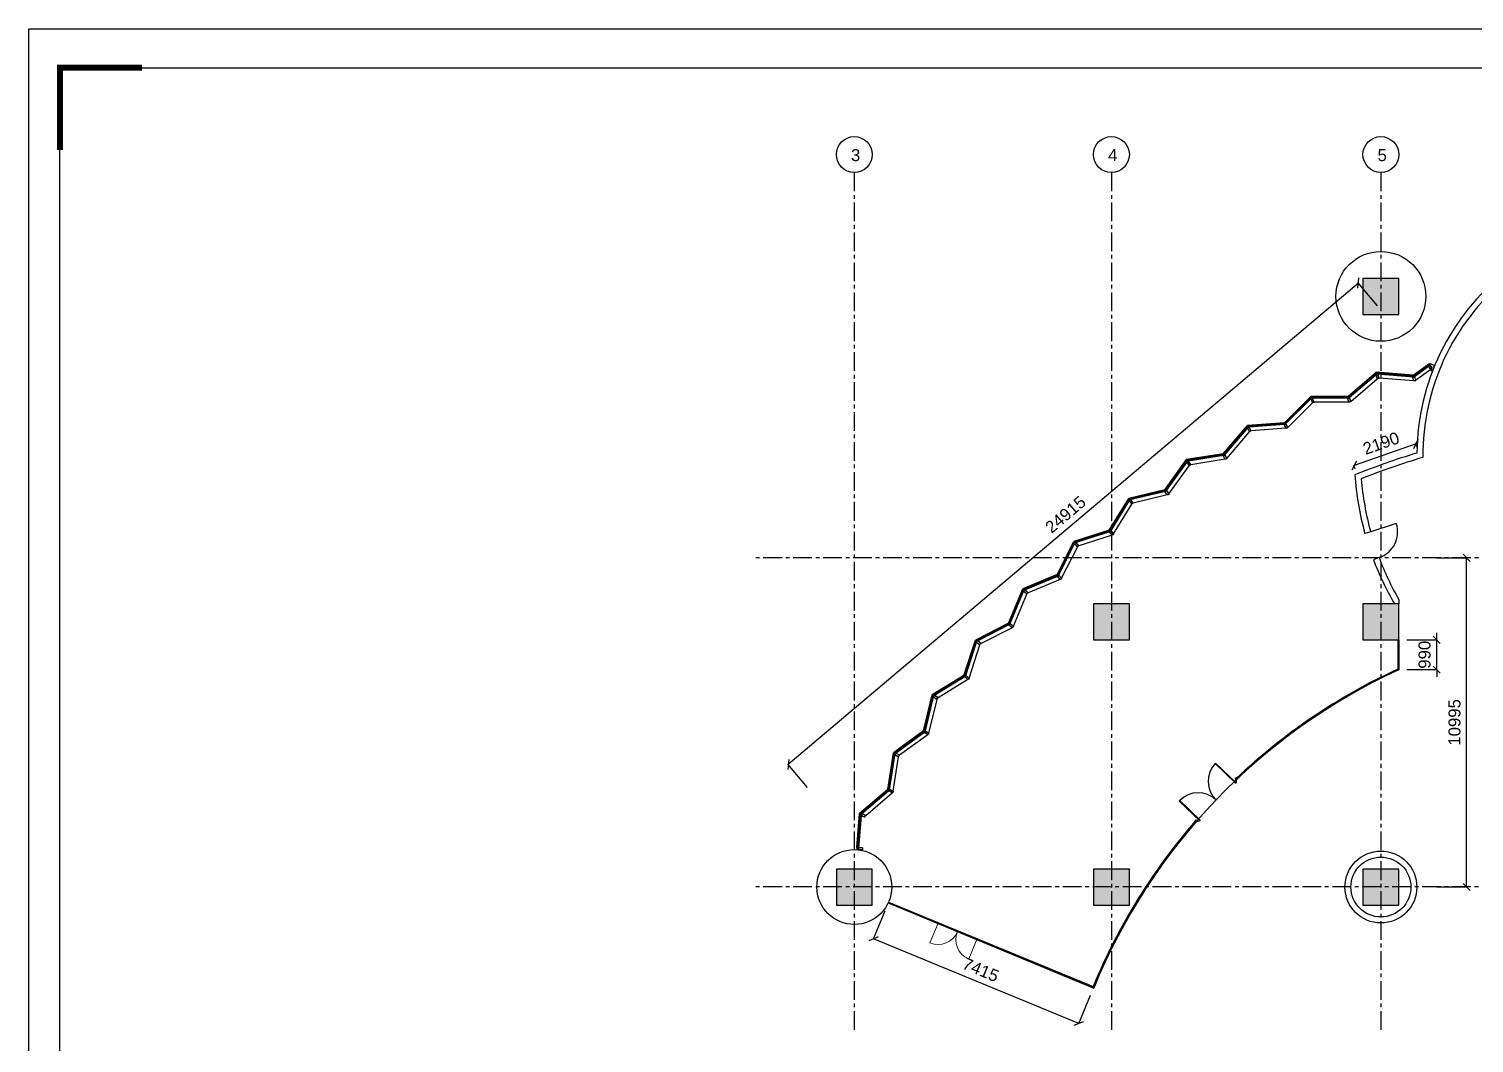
# Model space of a CAD drawing. Header units: inches. Extents: x -102256 to -29680, y -30044 to 21277.
# Drawn here: x -102256 to -54001, y -12592 to 21277 of the extents above; entities that cross this region are included whole.
import ezdxf

# ---------------------------------------------------------------- set-up
doc = ezdxf.new("R2010")
doc.units = ezdxf.units.IN
doc.header["$MEASUREMENT"] = 0
doc.linetypes.add('CENTER', pattern=[2, 1.25, -0.25, 0.25, -0.25])
for name, color, linetype in [('DIM', 3, 'Continuous'), ('DIM TEXT', 7, 'Continuous'), ('HS-CURVE-PAVE-JNT', 1, 'Continuous'), ('L02-WAL', 3, 'Continuous'), ('L02-WIN', 7, 'Continuous'), ('P_门', 8, 'Continuous'), ('WALL', 255, 'Continuous'), ('轴线', 10, 'CENTER')]:
    doc.layers.add(name, color=color, linetype=linetype)
doc.layers.add('家具', color=3, linetype='Continuous', lineweight=5)
doc.styles.get("Standard").update_dxf_attribs({"font": 'arial.ttf'})
doc.dimstyles.new('DIM-200MM', dxfattribs={"dimscale": 2, "dimtxt": 200, "dimasz": 120, "dimexe": 10, "dimexo": 100, "dimgap": 100, "dimtad": 1, "dimdec": 0, "dimrnd": 5, "dimzin": 1, "dimdsep": 46, "dimtxsty": 'Standard', "dimblk": 'OBLIQUE', "dimcen": 0.5, "dimdle": 1, "dimclrd": 3, "dimclre": 256, "dimclrt": 7, "dimaunit": 1, "dimadec": 0, "dimazin": 0, "dimtfac": 1, "dimtdec": 0, "dimtix": 1, "dimtmove": 2, "dimatfit": 3, "dimfxl": 500, "dimfxlon": 1, "dimtolj": 1, "dimtzin": 1, "dimarcsym": 0})

# ---------------------------------------------------------------- blocks, each defined once
blk = doc.blocks.new('CW')
at = {"layer": 'L02-WAL', "color": 4}
for p, q in [((-1106, 663), (-32, 218)), ((1106, 663), (32, 218)), ((-1146, 475), (0, 0)), ((1146, 475), (0, 0))]:
    blk.add_line(p, q, dxfattribs=at)
for points in [[(1106, 663), (1138, 676), (1170, 665), (1176, 524), (1144, 535), (1112, 522), (1106, 663)], [(32, 218), (0, 205), (-32, 218), (-32, 74), (0, 61), (32, 74), (32, 218)]]:
    blk.add_lwpolyline(points, dxfattribs=at)
for points in [[(1110, 661), (1138, 673), (1168, 663), (1173, 528), (1143, 538), (1115, 526)], [(29, 213), (0, 201), (-29, 213), (-29, 76), (0, 64), (29, 76)]]:
    blk.add_lwpolyline(points, close=True, dxfattribs=at)
at = {"layer": 'L02-WIN', "color": 4}
for p, q in [((0, 21), (-1145, 495)), ((-1139, 518), (-1136, 524)), ((-8, 50), (-1139, 518)), ((-1139, 498), (-1132, 516)), ((-8, 29), (-1139, 498)), ((-6, 35), (-1137, 504)), ((-6, 55), (-1136, 524)), ((-1133, 523), (-1131, 529)), ((-1123, 498), (-1118, 510)), ((-1112, 522), (-32, 74)), ((0, 21), (1145, 495)), ((6, 55), (1136, 524)), ((6, 35), (1137, 504)), ((8, 50), (1139, 518)), ((8, 29), (1139, 498)), ((1112, 522), (32, 74)), ((1123, 498), (1118, 510)), ((1133, 523), (1131, 529)), ((1139, 498), (1132, 516)), ((1139, 518), (1136, 524)), ((-22, 56), (-27, 44)), ((-16, 60), (-14, 66)), ((-6, 55), (-13, 38)), ((-8, 29), (-6, 35)), ((6, 55), (13, 38)), ((8, 29), (6, 35)), ((16, 60), (14, 66)), ((22, 56), (27, 44))]:
    blk.add_line(p, q, dxfattribs=at)
for centre, radius in [((1144, 512), 8), ((0, 44), 9)]:
    blk.add_circle(centre, radius, dxfattribs=at)
for centre, radius, start, end in [((-1105, 517), 8.62, 150.7037, 204.7963), ((1105, 517), 8.62, 335.2037, 29.2963), ((1145, 493), 7.73, 46.782, 137.718), ((-37, 70), 6.21, 322.4254, 37.5746), ((0, 14), 17, 62.4806, 117.5194), ((37, 70), 6.21, 142.4254, 217.5746)]:
    blk.add_arc(centre, radius, start, end, dxfattribs=at)
blk = doc.blocks.new('_Oblique')
at = {"color": 0, "linetype": 'ByBlock', "lineweight": -2}
blk.add_line((-0.5, -0.5), (0.5, 0.5), dxfattribs=at)
blk = doc.blocks.new('*D21')
at = {"layer": 'DEFPOINTS', "color": 0, "transparency": 16777216}
for p in [(-73565, -7913), (-74057, -9107), (-66709, -10739)]:
    blk.add_point(p, dxfattribs=at)
at = {"layer": 'DIM', "lineweight": -2, "transparency": 16777216}
for p, q in [((-73676, -8182), (-74064, -9125)), ((-66820, -11008), (-67209, -11951))]:
    blk.add_line(p, q, dxfattribs=at)
at = {"layer": 'DIM', "color": 3, "lineweight": -2, "transparency": 16777216}
blk.add_line((-67199, -11934), (-74059, -9106), dxfattribs=at)
at = {"layer": 'DIM', "color": 3, "lineweight": -2, "transparency": 16777216, "xscale": 240, "yscale": 240, "zscale": 240}
for p, rotation in [((-74057, -9107), 157.5975767325833), ((-67201, -11933), 337.5975767325833)]:
    blk.add_blockref('_Oblique', p, dxfattribs=dict(at, rotation=rotation))
at = {"layer": 'DIM', "color": 7, "transparency": 16777216, "insert": (-70475, -10146), "char_height": 400, "attachment_point": 5, "rotation": 337.5976}
blk.add_mtext('\\A1;7415', dxfattribs=at)
blk = doc.blocks.new('*D22')
at = {"layer": 'DEFPOINTS', "color": 0, "transparency": 16777216}
for p in [(-56513, 873), (-55250, 873), (-56523, -119)]:
    blk.add_point(p, dxfattribs=at)
at = {"layer": 'DIM', "color": 3, "lineweight": -2, "transparency": 16777216}
for p, q in [((-55250, 873), (-55250, 1113)), ((-55250, -119), (-55250, 873)), ((-55250, -119), (-55250, -359))]:
    blk.add_line(p, q, dxfattribs=at)
at = {"layer": 'DIM', "lineweight": -2, "transparency": 16777216}
for p, q in [((-56250, 873), (-55230, 873)), ((-56250, -119), (-55230, -119))]:
    blk.add_line(p, q, dxfattribs=at)
at = {"layer": 'DIM', "color": 3, "lineweight": -2, "transparency": 16777216, "xscale": 240, "yscale": 240, "zscale": 240}
for p, rotation in [((-55250, 873), 270), ((-55250, -119), 90)]:
    blk.add_blockref('_Oblique', p, dxfattribs=dict(at, rotation=rotation))
at = {"layer": 'DIM', "color": 7, "transparency": 16777216, "insert": (-55654, 377), "char_height": 400, "attachment_point": 5, "rotation": 90}
blk.add_mtext('\\A1;990', dxfattribs=at)
blk = doc.blocks.new('*D24')
at = {"layer": 'DEFPOINTS', "color": 0, "transparency": 16777216}
for p in [(-55834, 7124), (-58006, 6693), (-57901, 6396)]:
    blk.add_point(p, dxfattribs=at)
at = {"layer": 'DIM', "color": 3, "lineweight": -2, "transparency": 16777216}
blk.add_line((-55937, 7422), (-58008, 6692), dxfattribs=at)
at = {"layer": 'DIM', "lineweight": -2, "transparency": 16777216}
for p, q in [((-55900, 7313), (-55945, 7440)), ((-57968, 6585), (-58013, 6712))]:
    blk.add_line(p, q, dxfattribs=at)
at = {"layer": 'DIM', "color": 3, "lineweight": -2, "transparency": 16777216, "xscale": 240, "yscale": 240, "zscale": 240}
for p, rotation in [((-55938, 7421), 19.39752081748312), ((-58006, 6693), 199.3975208174831)]:
    blk.add_blockref('_Oblique', p, dxfattribs=dict(at, rotation=rotation))
at = {"layer": 'DIM', "color": 7, "transparency": 16777216, "insert": (-57106, 7438), "char_height": 400, "attachment_point": 5, "rotation": 19.3975}
blk.add_mtext('\\A1;2190', dxfattribs=at)
blk = doc.blocks.new('*D26')
at = {"layer": 'DEFPOINTS', "color": 0, "transparency": 16777216}
for p in [(-55521, 10012), (-76899, -3287), (-74553, -6064)]:
    blk.add_point(p, dxfattribs=at)
at = {"layer": 'DIM', "color": 3, "lineweight": -2, "transparency": 16777216}
blk.add_line((-57866, 12791), (-76900, -3288), dxfattribs=at)
at = {"layer": 'DIM', "lineweight": -2, "transparency": 16777216}
for p, q in [((-57222, 12026), (-57881, 12805)), ((-76254, -4051), (-76912, -3272))]:
    blk.add_line(p, q, dxfattribs=at)
at = {"layer": 'DIM', "color": 3, "lineweight": -2, "transparency": 16777216, "xscale": 240, "yscale": 240, "zscale": 240}
for p, rotation in [((-57868, 12790), 40.18955753136265), ((-76899, -3287), 220.1895575313627)]:
    blk.add_blockref('_Oblique', p, dxfattribs=dict(at, rotation=rotation))
at = {"layer": 'DIM', "color": 7, "transparency": 16777216, "insert": (-67644, 5060), "char_height": 400, "attachment_point": 5, "rotation": 40.1896}
blk.add_mtext('\\A1;24915', dxfattribs=at)
blk = doc.blocks.new('*D43')
at = {"layer": 'DEFPOINTS', "color": 0, "transparency": 16777216}
for p in [(-55703, 3614), (-54250, 3614), (-55703, -7379)]:
    blk.add_point(p, dxfattribs=at)
at = {"layer": 'DIM', "lineweight": -2, "transparency": 16777216}
for p, q in [((-55250, 3614), (-54230, 3614)), ((-55250, -7379), (-54230, -7379))]:
    blk.add_line(p, q, dxfattribs=at)
at = {"layer": 'DIM', "color": 3, "lineweight": -2, "transparency": 16777216}
blk.add_line((-54250, -7381), (-54250, 3616), dxfattribs=at)
at = {"layer": 'DIM', "color": 3, "lineweight": -2, "transparency": 16777216, "xscale": 240, "yscale": 240, "zscale": 240}
for p, rotation in [((-54250, 3614), 90), ((-54250, -7379), 270)]:
    blk.add_blockref('_Oblique', p, dxfattribs=dict(at, rotation=rotation))
at = {"layer": 'DIM', "color": 7, "transparency": 16777216, "insert": (-54654, -1882), "char_height": 400, "attachment_point": 5, "rotation": 90}
blk.add_mtext('\\A1;10995', dxfattribs=at)

msp = doc.modelspace()

# ---------------------------------------------------------------- hatches: boundary and pattern name
at = {"layer": 'WALL'}
h = msp.add_hatch(color=256, dxfattribs=at)
h.dxf.hatch_style = 1
h.paths.add_polyline_path([(-56512.5, 12943.2), (-57712.5, 12943.2), (-57712.5, 11743.2), (-56512.5, 11743.2)])
h = msp.add_hatch(color=256, dxfattribs=at)
h.dxf.hatch_style = 1
h.paths.add_polyline_path([(-65512.5, 2079.6), (-66712.5, 2079.6), (-66712.5, 879.6), (-65512.5, 879.6)])
h = msp.add_hatch(color=256, dxfattribs=at)
h.dxf.hatch_style = 1
h.paths.add_polyline_path([(-56512.5, 2073), (-57712.5, 2073), (-57712.5, 873), (-56512.5, 873)])
h = msp.add_hatch(color=256, dxfattribs=at)
h.dxf.hatch_style = 1
h.paths.add_polyline_path([(-74095.5, -6780.3), (-75295.5, -6780.3), (-75295.5, -7980.3), (-74095.5, -7980.3)])
h = msp.add_hatch(color=256, dxfattribs=at)
h.dxf.hatch_style = 1
h.paths.add_polyline_path([(-65512.5, -6780.3), (-66712.5, -6780.3), (-66712.5, -7980.3), (-65512.5, -7980.3)])
h = msp.add_hatch(color=256, dxfattribs=at)
h.dxf.hatch_style = 1
h.paths.add_polyline_path([(-56512.5, -6780.3), (-57712.5, -6780.3), (-57712.5, -7980.3), (-56512.5, -7980.3)])

# ---------------------------------------------------------------- linework, layer by layer
msp.add_lwpolyline([(-102256.3, -26588.4), (-102256.3, 21277.2), (-33136.3, 21277.2)])
at = {"const_width": 207.4}
msp.add_lwpolyline([(-101219.5, 17236.8), (-101219.5, 19981.2), (-98475, 19981.2)], dxfattribs=at)
msp.add_lwpolyline([(-101219.5, 19981.2), (-30717.1, 19981.2), (-30717.1, -28748.4), (-101219.5, -28748.4)], close=True)
at = {"layer": 'DIM'}
for centre in [(-74695.5, 17079.6), (-66112.5, 17079.6), (-57112.5, 17079.6)]:
    msp.add_circle(centre, 600, dxfattribs=at)
at = {"layer": 'HS-CURVE-PAVE-JNT', "color": 4}
for p, q in [((-56035.3, 9711.7), (-55558.5, 10058.1)), ((-55547.3, 10042.7), (-56029.8, 9692.2)), ((-55534.3, 10046), (-56023.6, 9690.5)), ((-56023.6, 9690.5), (-56012.4, 9675.1)), ((-55530.8, 10041.1), (-56020, 9685.6)), ((-55523.1, 10030.6), (-56018.1, 9671)), ((-56018.1, 9671), (-56014.6, 9666.2)), ((-55519.6, 10025.8), (-56014.6, 9666.2)), ((-56011.7, 9667.8), (-56007.5, 9662.2)), ((-56007.9, 9694.5), (-56000.3, 9683.9)), ((-55991.4, 9673.9), (-55525.6, 10012.8)), ((-55447.4, 9905.2), (-55953, 9537.8)), ((-55558.5, 10058.1), (-55506.7, 10095.7)), ((-55547.3, 10042.7), (-55558.5, 10058.1)), ((-55555.7, 10057.6), (-55507.2, 10092.9)), ((-55545.7, 10043.9), (-55555.7, 10057.6)), ((-55547.5, 10046.3), (-55499, 10081.6)), ((-55547.3, 10042.7), (-55495.6, 10080.3)), ((-55547.3, 10042.7), (-55545.8, 10037.7)), ((-55538.9, 10035.3), (-55531.2, 10024.7)), ((-55534.3, 10046), (-55519.6, 10025.8)), ((-55525.6, 10012.8), (-55531.2, 10017.3)), ((-55529.1, 10055.9), (-55507.4, 10026)), ((-55525.6, 10012.8), (-55507.4, 10026)), ((-55447.4, 9905.2), (-55525.6, 10012.8)), ((-55513.8, 10067.1), (-55492, 10037.1)), ((-55497.2, 10079.1), (-55507.2, 10092.9)), ((-55495.6, 10080.3), (-55506.7, 10095.7)), ((-55466.5, 10095.3), (-55502.7, 10068.9)), ((-55502.7, 10068.9), (-55501.6, 10067.3)), ((-55466.2, 10093), (-55501.6, 10067.3)), ((-55495.6, 10080.3), (-55491.3, 10077.2)), ((-55492, 10037.1), (-55473.8, 10050.4)), ((-55395.6, 9942.8), (-55473.8, 10050.4)), ((-55327.9, 10037.9), (-55466.5, 10095.3)), ((-55330.5, 10036.8), (-55466.2, 10093)), ((-55447.4, 9905.2), (-55395.6, 9942.8)), ((-55446.8, 9904.3), (-55398.5, 9939.4)), ((-55403.3, 9844.4), (-55446.8, 9904.3)), ((-55444, 9903.9), (-55397.3, 9937.8)), ((-55403.9, 9848.6), (-55444, 9903.9)), ((-55403.9, 9848.6), (-55393.5, 9876.7)), ((-55403.3, 9844.4), (-55391.7, 9876)), ((-55397.3, 9937.8), (-55398.5, 9939.4)), ((-55391.7, 9876), (-55393.5, 9876.7)), ((-55343.5, 10005.6), (-55330.5, 10036.8)), ((-55343.5, 10005.6), (-55341.6, 10004.8)), ((-55341.6, 10004.8), (-55327.9, 10037.9)), ((-62631.7, -3239.9), (-62649, -3257.9)), ((-61963.3, -3915.5), (-62649, -3257.9)), ((-61956.4, -3908.3), (-62642, -3250.7)), ((-62638.6, -3247.1), (-61953, -3904.7)), ((-61946, -3897.4), (-62631.7, -3239.9)), ((-62033, -3831.4), (-61997.9, -3865)), ((-61998.6, -3830.7), (-62032.3, -3865.7)), ((-61981.6, -3777.8), (-61967.7, -3763.4)), ((-61981.6, -3777.8), (-61978, -3781.2)), ((-61978, -3781.2), (-61971, -3774)), ((-61971, -3774), (-61939.6, -3804.2)), ((-61968.6, -3745.9), (-61928, -3784.9)), ((-61967.7, -3763.4), (-61939.9, -3790.1)), ((-61966.3, -3761.9), (-61919.3, -3712.8)), ((-61966.3, -3761.9), (-61939.9, -3787.2)), ((-61912.4, -3719.5), (-61945.6, -3754.1)), ((-61945.6, -3754.1), (-61926.1, -3772.8)), ((-61924.7, -3771.4), (-61942.8, -3754.1)), ((-61939.9, -3790.1), (-61891.4, -3739.5)), ((-61926.1, -3772.8), (-61939.9, -3787.2)), ((-61939.6, -3804.2), (-61884.2, -3746.5)), ((-61919.3, -3712.8), (-61912.4, -3719.5)), ((-61891.4, -3739.5), (-61884.2, -3746.5)), ((-73579, -4119.6), (-74521.9, -4924)), ((-74503.6, -4933.4), (-73561.1, -4128.4)), ((-74492.3, -4930.3), (-73560.2, -4134.2)), ((-74488.4, -4934.9), (-73556.3, -4138.8)), ((-74474, -4939.7), (-73542.5, -4144.1)), ((-74470.1, -4944.2), (-73538.6, -4148.7)), ((-74441.6, -4929.1), (-73552.3, -4170)), ((-74313.3, -4994.4), (-73429, -4239.1)), ((-61946.1, -3897.3), (-61963.5, -3915.4)), ((-63847.5, -4507.6), (-63830.2, -4489.5)), ((-63162, -5165), (-63847.5, -4507.6)), ((-63840.5, -4500.3), (-63155, -5157.8)), ((-63151.6, -5154.2), (-63837.1, -4496.7)), ((-63144.7, -5147), (-63830.2, -4489.5)), ((-74611.1, -6056.9), (-74521.9, -4924)), ((-74503.6, -4933.4), (-74593.1, -6070.8)), ((-74499.5, -4944.3), (-74588.1, -6071.2)), ((-74493.5, -4944.8), (-74582.2, -6071.7)), ((-74481.1, -4953.6), (-74569.2, -6072.7)), ((-74475.2, -4954.1), (-74563.2, -6073.2)), ((-74470.6, -4986.1), (-74557, -6083.7)), ((-74499.5, -4944.3), (-74493.5, -4944.8)), ((-74482.3, -4968.6), (-74495.3, -4967.6)), ((-74475.2, -4954.1), (-74494.1, -4952.6)), ((-74492.3, -4930.3), (-74488.4, -4934.9)), ((-74470.1, -4944.2), (-74482.5, -4929.8)), ((-74476.1, -4965.6), (-74469.1, -4966.2)), ((-74462.6, -4929.9), (-74471.1, -4920)), ((-74461.3, -4936.7), (-74456.8, -4942.1)), ((-63298.1, -5150.5), (-63345.2, -5199.6)), ((-63314.2, -5148.9), (-63273.6, -5187.9)), ((-63298.1, -5150.5), (-63271.7, -5175.8)), ((-63282.9, -5134.6), (-63296.7, -5149.1)), ((-63296.7, -5149.1), (-63268.9, -5175.8)), ((-63286.2, -5145.3), (-63279.3, -5138.1)), ((-63286.2, -5145.3), (-63254.7, -5175.5)), ((-63282.9, -5134.6), (-63279.3, -5138.1)), ((-63231.5, -5081), (-63196.4, -5114.7)), ((-63230.8, -5115.4), (-63197.1, -5080.3)), ((-63162, -5165), (-63144.7, -5147)), ((-74611.1, -6056.9), (-74616.1, -6120.7)), ((-74597.2, -6122.2), (-74616.1, -6120.7)), ((-74609.3, -6059), (-74614, -6118.8)), ((-74597, -6120.2), (-74614, -6118.8)), ((-74592.2, -6058.4), (-74611.1, -6056.9)), ((-74592.3, -6060.4), (-74609.3, -6059)), ((-74595.3, -6060.1), (-74600, -6119.9)), ((-74592.2, -6058.4), (-74597.2, -6122.2)), ((-74595.4, -6099.7), (-74558.5, -6102.6)), ((-74593.9, -6080.8), (-74557, -6083.7)), ((-74593.1, -6134.5), (-74591.2, -6110.1)), ((-74463.1, -6144.8), (-74593.1, -6134.5)), ((-74592.2, -6058.4), (-74587, -6057.1)), ((-74591.2, -6110.1), (-74588.2, -6110.3)), ((-74589.9, -6131.8), (-74588.2, -6110.3)), ((-74565.4, -6133.7), (-74589.9, -6131.8)), ((-74588.1, -6071.2), (-74563.2, -6073.2)), ((-74581.4, -6061.7), (-74568.4, -6062.7)), ((-74565.4, -6133.7), (-74563.7, -6111.8)), ((-74563.7, -6111.8), (-74560.7, -6112.1)), ((-74562.4, -6133.9), (-74560.7, -6112.1)), ((-74462.9, -6141.8), (-74562.4, -6133.9)), ((-74555.3, -6061.3), (-74562.1, -6058.9)), ((-74558.5, -6102.6), (-74560.3, -6125.1)), ((-74427.7, -6135.5), (-74560.3, -6125.1)), ((-74552.5, -6064.5), (-74557.1, -6122.3)), ((-74430.5, -6132.3), (-74557.1, -6122.3)), ((-74425.9, -6074.5), (-74552.5, -6064.5)), ((-74463.1, -6144.8), (-74462.9, -6141.8)), ((-74425.9, -6074.5), (-74430.5, -6132.3)), ((-74422.7, -6071.7), (-74427.7, -6135.5))]:
    msp.add_line(p, q, dxfattribs=at)
at = {"layer": 'HS-CURVE-PAVE-JNT', "color": 0}
for p, q in [((-73567.7, -4148.5), (-73559.3, -4158.4)), ((-73560.2, -4134.2), (-73547.9, -4148.7)), ((-73542.5, -4144.1), (-73538.6, -4148.7)), ((-73541.2, -4150.8), (-73536.4, -4156.4)), ((-63345.2, -5199.6), (-63338.3, -5206.2)), ((-63338.3, -5206.2), (-63305, -5171.6)), ((-63268.9, -5175.8), (-63317.3, -5226.3)), ((-63317.3, -5226.3), (-63310.1, -5233.2)), ((-63254.7, -5175.5), (-63310.1, -5233.2)), ((-63305, -5171.6), (-63285.5, -5190.3)), ((-63286.9, -5191.7), (-63305, -5174.4)), ((-63285.5, -5190.3), (-63271.7, -5175.8))]:
    msp.add_line(p, q, dxfattribs=at)
for points in [[(-56512.5, 12943.2), (-57712.5, 12943.2), (-57712.5, 11743.2), (-56512.5, 11743.2)], [(-65512.5, 2079.6), (-66712.5, 2079.6), (-66712.5, 879.6), (-65512.5, 879.6)], [(-56512.5, 2073), (-57712.5, 2073), (-57712.5, 873), (-56512.5, 873)], [(-74095.5, -6780.3), (-75295.5, -6780.3), (-75295.5, -7980.3), (-74095.5, -7980.3)], [(-65512.5, -6780.3), (-66712.5, -6780.3), (-66712.5, -7980.3), (-65512.5, -7980.3)], [(-56512.5, -6780.3), (-57712.5, -6780.3), (-57712.5, -7980.3), (-56512.5, -7980.3)]]:
    msp.add_lwpolyline(points, close=True, dxfattribs=at)
at = {"layer": 'HS-CURVE-PAVE-JNT', "color": 4}
for points in [[(-55953, 9537.8), (-55980.9, 9517.5), (-56014.6, 9520.5), (-56053, 9656.5), (-56019, 9653.9), (-55991.4, 9673.9), (-55953, 9537.8)], [(-56547.5, 873), (-56547.5, -102.8)], [(-56522.5, 873), (-56522.5, -118.8)], [(-56512.5, 873), (-56512.5, -125.2)], [(-73564.8, -7913.2), (-66703.5, -10752.4)], [(-73560.9, -7903.9), (-66708.9, -10739.3)], [(-73551.4, -7880.8), (-66722.5, -10706.6)]]:
    msp.add_lwpolyline(points, dxfattribs=at)
for points in [[(-55956.4, 9539), (-55981.8, 9520.6), (-56012.3, 9523.3), (-56048.9, 9653.2), (-56018.1, 9650.8), (-55993.1, 9669)], [(-55446.8, 9909.3), (-55521.4, 10012.1), (-55474.5, 10046.2), (-55399.8, 9943.4)], [(-74339.7, -5016.9), (-74313.3, -4994.4), (-74441.6, -4929.1), (-74467.9, -4951.6), (-74470.6, -4986.1), (-74342.4, -5051.5)], [(-74342.6, -5015.4), (-74318.7, -4995.1), (-74441.2, -4932.7), (-74465, -4953), (-74467.5, -4984.3), (-74345, -5046.7)]]:
    msp.add_lwpolyline(points, close=True, dxfattribs=at)
at = {"layer": 'HS-CURVE-PAVE-JNT', "color": 0}
for points in [[(-56512.5, 2220.2), (-56512.5, 2073)], [(-66712.7, -10748.5), (-66712.7, -10748.6)], [(-66699.7, -10743.1), (-66699.6, -10743.1)], [(-66690.2, -10720), (-66690.1, -10720)]]:
    msp.add_lwpolyline(points, dxfattribs=at)
at = {"layer": 'HS-CURVE-PAVE-JNT', "color": 4}
for points in [[(-56512.5, -125.2, 0.1897751), (-66703.5, -10752.4, 0.1897751)], [(-56547.5, -102.8, 0.0814441), (-61943, -3753.8)], [(-56522.5, -118.8, 0.081629), (-61924.9, -3771.1)], [(-63305.2, -5174.2, 0.0812923), (-66722.5, -10706.6, 0.0812923)], [(-63287.1, -5191.6, 0.0815903), (-66708.9, -10739.3, 0.0815903)]]:
    msp.add_lwpolyline(points, format="xyb", dxfattribs=at)
at = {"layer": 'HS-CURVE-PAVE-JNT', "color": 0}
msp.add_lwpolyline([(-66735.8, -10739, 0.0000013), (-66735.8, -10739.1)], format="xyb", dxfattribs=at)
for centre, radius in [((-57112.5, 12344.7), 1500), ((-74695.5, -7380.3), 1250), ((-57112.5, -7380.3), 1200), ((-57112.5, -7380.3), 1000)]:
    msp.add_circle(centre, radius, dxfattribs=at)
at = {"layer": 'HS-CURVE-PAVE-JNT', "color": 4}
for centre, radius in [((-56025.2, 9675.9), 8), ((-55396.2, 9849.2), 4.4), ((-55326.4, 10025.8), 5), ((-62015.4, -3848.2), 10), ((-74482.6, -4944.1), 9), ((-63214, -5097.8), 10), ((-74442.8, -6145), 8.99)]:
    msp.add_circle(centre, radius, dxfattribs=at)
at = {"layer": 'HS-CURVE-PAVE-JNT', "color": 0}
for centre, radius, start, end in [((-48112.5, 7043.8), 7800, 128.41937, 179.48185), ((-48112.5, 7043.8), 7600, 129.62541, 180.58673), ((-48112.5, -18373.8), 26654.8, 107.0148, 111.72757), ((-48112.5, -18373.8), 26454.8, 106.69446, 111.40997), ((-48112.5, 7050.3), 9889.7, 183.84413, 195.4023), ((-48112.5, 7050.3), 9689.7, 184.70565, 195.4023), ((-48112.5, 7050.3), 9889.7, 200.72599, 210.21734), ((-48112.5, 7050.3), 9689.7, 200.72599, 209.89939), ((-73557.9, -4171.1), 5.64, 11.09761, 94.83532)]:
    msp.add_arc(centre, radius, start, end, dxfattribs=at)
at = {"layer": 'HS-CURVE-PAVE-JNT', "color": 4}
for centre, radius, start, end in [((-56030.3, 9694.2), 7.73, 240.28205, 331.21795), ((-55985, 9679.8), 8.62, 168.70373, 222.79627), ((-55403.7, 9836.6), 7.78, 342.9897, 87.28077), ((-55319.4, 10042.7), 9.78, 209.65649, 285.34351), ((-62015.4, -3848.2), 865.8, 137.02397, 226.19668), ((-62015.4, -3848.2), 84, 314.4916, 46.19668), ((-63214, -5097.8), 865.8, 46.19668, 135.3694), ((-74509.3, -4930.5), 17, 305.48061, 0.51939), ((-74476.3, -4988.8), 6.21, 25.42537, 100.57463), ((-74442.7, -4923), 6.21, 205.42537, 280.57463), ((-63214, -5097.8), 84, 226.19668, 317.90176), ((-74604.6, -6127.7), 9.21, 314.50723, 36.49277), ((-74404, -6149.2), 27.3, 150.01749, 200.98251)]:
    msp.add_arc(centre, radius, start, end, dxfattribs=at)
at = {"layer": 'P_门', "color": 7}
for p, q in [((-57454.2, 4476.8), (-57647, 4423.7)), ((-57175.1, 3621.2), (-57362.2, 3550.4))]:
    msp.add_line(p, q, dxfattribs=at)
at = {"layer": 'P_门', "color": 4}
msp.add_line((-56598.7, 4756), (-57454.3, 4476.8), dxfattribs=at)
msp.add_arc((-57454.3, 4476.8), 900, 288.07347, 18.07347, dxfattribs=at)
at = {"layer": '家具', "color": 4}
for p, q in [((-72169.2, -9248.2), (-71888.2, -8569.1)), ((-70875.6, -9783.5), (-70594.6, -9104.3))]:
    msp.add_line(p, q, dxfattribs=at)
for centre, start, end in [((-71901.6, -8601.4), 247.52031, 337.52031), ((-70607.9, -9136.7), 157.52031, 247.52031)]:
    msp.add_arc(centre, 700, start, end, dxfattribs=at)
at = {"layer": '轴线', "ltscale": 500}
for p, q in [((-74695.5, 16479.6), (-74695.5, -12246.9)), ((-66112.5, 16479.6), (-66112.5, -12246.9)), ((-57112.5, 16479.6), (-57112.5, -12246.9)), ((-49109.4, 3614.5), (-78011.4, 3614.5)), ((-49109.4, -7378.9), (-78011.4, -7378.9))]:
    msp.add_line(p, q, dxfattribs=at)

# ---------------------------------------------------------------- block references
at = {"layer": 'HS-CURVE-PAVE-JNT', "color": 4}
for p, rotation in [((-57271.8, 9809), 198.0000000037473), ((-59455.2, 9003.5), 202.4999999888689), ((-61568.8, 8029.1), 206.9999999985611), ((-63599.4, 6891.9), 211.4999999865942), ((-65534.5, 5598.9), 216.0000000094607), ((-67362.1, 4158.1), 220.4999999991448), ((-69071.1, 2578.3), 224.9999999999999), ((-70650.9, 869.3), 229.5000000008553), ((-72091.8, -958.4), 233.9999999983803), ((-73384.8, -2893.5), 238.4999999950612)]:
    msp.add_blockref('CW', p, dxfattribs=dict(at, rotation=rotation))

# ---------------------------------------------------------------- texts
at = {"layer": 'DIM TEXT', "char_height": 400, "attachment_point": 1}
for s, insert in [('3', (-74806.9, 17261.5)), ('4', (-66223.9, 17261.5)), ('5', (-57223.9, 17261.5))]:
    msp.add_mtext_dynamic_manual_height_columns(s, width=10456.675, gutter_width=2, heights=[0], dxfattribs=dict(at, insert=insert))

# ---------------------------------------------------------------- dimensions: what is measured, and where the dimension line sits
at = {"layer": 'DIM', "color": 4}
dim = msp.add_aligned_dim(p1=(-55521.4, 10012.1), p2=(-74552.5, -6064.5), distance=-3636, dimstyle='DIM-200MM', dxfattribs=at)
dim.commit()
dim.dimension.update_dxf_attribs({"geometry": '*D26', "text_midpoint": (-67644.2, 5060.2)})
at = {"layer": 'DIM'}
for p1, p2, distance, picture, middle in [((-55834, 7124.1), (-57901.4, 6396.2), -314.6, '*D24', (-57106.4, 7438.2)), ((-66708.9104, -10739.2772), (-73564.7582, -7913.1614), 1290.8979, '*D21', (-70474.7521, -10145.971))]:
    dim = msp.add_aligned_dim(p1=p1, p2=p2, distance=distance, dimstyle='DIM-200MM', dxfattribs=at)
    dim.commit()
    dim.dimension.update_dxf_attribs({"geometry": picture, "text_midpoint": middle})
for base, p1, p2, picture, middle in [((-54249.7, 3614.5), (-55703.4, -7378.9), (-55703.4, 3614.5), '*D43', (-54654, -1882.2)), ((-55249.7, 873), (-56522.5, -118.8), (-56512.5, 873), '*D22', (-55654, 377.1))]:
    dim = msp.add_linear_dim(base=base, p1=p1, p2=p2, angle=90, dimstyle='DIM-200MM', dxfattribs=at)
    dim.commit()
    dim.dimension.update_dxf_attribs({"geometry": picture, "text_midpoint": middle})

doc.saveas('drawing.dxf')
